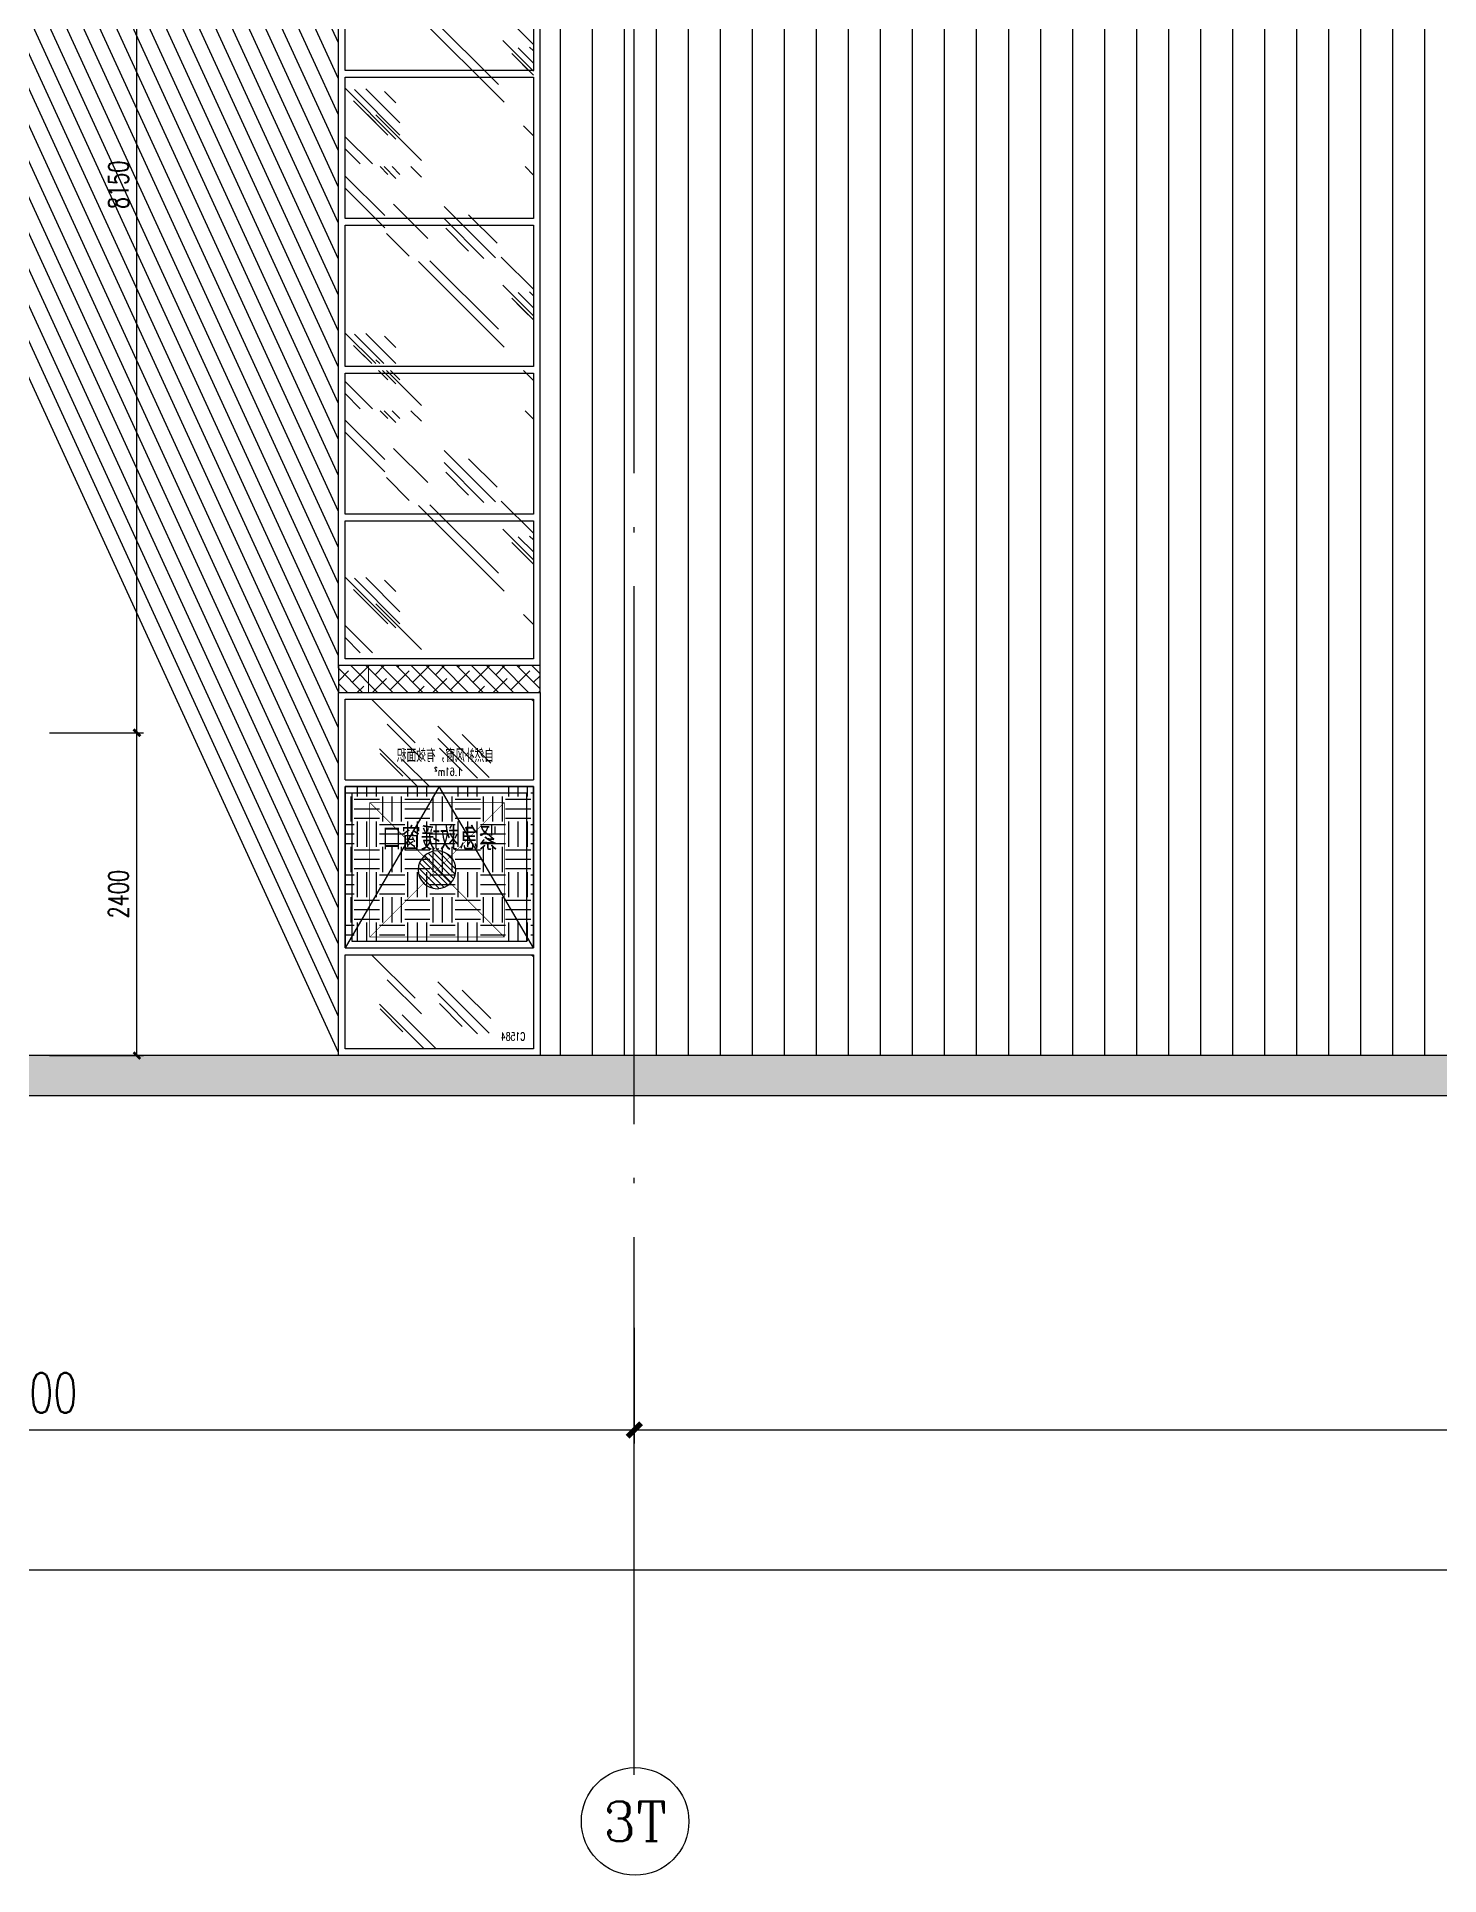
# Model space of a CAD drawing. Extents: x -4210259 to 293730, y -7499 to 868879.
# Drawn here: x 132076 to 142505, y 511142 to 524813 of the extents above; entities that cross this region are included whole.
import ezdxf
from ezdxf.enums import TextEntityAlignment as Align

# ---------------------------------------------------------------- set-up
doc = ezdxf.new("R2010")
doc.units = 0
doc.header["$LTSCALE"] = 1000
doc.header["$MEASUREMENT"] = 0
for name, pattern in [('__DASH', [0.35, 0.25, -0.1]), ('DASH', [0.35, 0.25, -0.1]), ('DOTE', [2.4200000000000004, 2, -0.2, 0.02, -0.2])]:
    doc.linetypes.add(name, pattern=pattern)
doc.layers.get('Defpoints').update_dxf_attribs({"color": 210})
for name, color, linetype in [('A-AXIS-D', 1, 'Continuous'), ('A-AXIS-DOTE', 14, 'DOTE'), ('A-AXIS-DP', 126, 'Continuous'), ('A-HATCH-2', 251, 'Continuous'), ('A-LIN-V', 9, 'Continuous'), ('A-WINDOW', 140, 'Continuous'), ('A-彩色打印层', 22, 'Continuous'), ('A-门窗表显示尺寸', 160, 'Continuous'), ('AS-WALL', 40, 'Continuous'), ('AXIS', 3, 'Continuous'), ('PUB_DIM', 3, 'Continuous'), ('PUB_TEXT', 7, 'Continuous'), ('SPACE', 7, 'Continuous'), ('SPACE_HATCH', 8, 'Continuous')]:
    doc.layers.add(name, color=color, linetype=linetype)
doc.layers.add('A-WALL-HATCH', color=8, linetype='Continuous', lineweight=13)
doc.styles.add('_TCH_AXIS', font='COMPLEX', dxfattribs={"bigfont": 'GBCBIG'})
doc.styles.add('_TCH_DIM_T3', font='SIMPLEX', dxfattribs={"width": 0.7058823529411765, "bigfont": 'GBCBIG'})
doc.styles.add('_TCH_SPACE', font='SIMPLEX', dxfattribs={"height": 5, "bigfont": 'GBCBIG'})
doc.styles.add('A-DIM_T3', font='SIMPLEX', dxfattribs={"width": 0.7058823529411765, "bigfont": 'GBCBIG'})
doc.styles.add('A-STANDARD', font='SIMPLEX', dxfattribs={"bigfont": 'GBCBIG'})
doc.styles.add('STYLE1', font='')
doc.styles.get('STYLE1').set_extended_font_data('SimSun')
doc.dimstyles.new('_TCH_ARCH&&100', dxfattribs={"dimtxt": 297.5, "dimasz": 100, "dimexe": 100, "dimexo": 100, "dimgap": 126.25, "dimtad": 1, "dimdec": 0, "dimzin": 0, "dimdsep": 46, "dimtxsty": '_TCH_DIM_T3', "dimblk": 'ARCHTICK', "dimcen": 0.09, "dimclrt": 7, "dimazin": 2, "dimtfac": 1, "dimtdec": 0, "dimtix": 1, "dimtmove": 2, "dimatfit": 3, "dimfxl": 0, "dimtolj": 1, "dimtzin": 0, "dimarcsym": 0})
doc.dimstyles.new('_TCH_ARCH&&20', dxfattribs={"dimtxt": 59.5, "dimasz": 20, "dimexe": 20, "dimexo": 20, "dimgap": 25.25, "dimtad": 1, "dimdec": 0, "dimzin": 0, "dimdsep": 46, "dimtxsty": '_TCH_DIM_T3', "dimblk": 'ARCHTICK', "dimcen": 0.09, "dimclrt": 7, "dimazin": 2, "dimtfac": 1, "dimtdec": 0, "dimtix": 1, "dimtmove": 2, "dimatfit": 3, "dimfxl": 0, "dimtolj": 1, "dimtzin": 0, "dimarcsym": 0})
doc.dimstyles.new('_TCH_ARCH&&50', dxfattribs={"dimtxt": 148.75, "dimasz": 50, "dimexe": 50, "dimexo": 50, "dimgap": 63.12500000000001, "dimtad": 1, "dimdec": 0, "dimzin": 0, "dimdsep": 46, "dimtxsty": '_TCH_DIM_T3', "dimblk": 'ARCHTICK', "dimcen": 0.09, "dimclrt": 7, "dimazin": 2, "dimtfac": 1, "dimtdec": 0, "dimtix": 1, "dimtmove": 2, "dimatfit": 3, "dimfxl": 0, "dimtolj": 1, "dimtzin": 0, "dimarcsym": 0})
doc.dimstyles.new('A-DIM&&20', dxfattribs={"dimtxt": 59.5, "dimasz": 20, "dimexe": 20, "dimexo": 20, "dimgap": 25.25, "dimtad": 1, "dimdec": 0, "dimzin": 0, "dimdsep": 46, "dimtxsty": 'A-DIM_T3', "dimblk": 'ARCHTICK', "dimcen": 0.09, "dimclrt": 7, "dimazin": 2, "dimtfac": 1, "dimtdec": 0, "dimtix": 1, "dimtmove": 2, "dimatfit": 3, "dimfxl": 0, "dimtolj": 1, "dimtzin": 0, "dimarcsym": 0})

# ---------------------------------------------------------------- blocks, each defined once
blk = doc.blocks.new('_ArchTick')
at = {"color": 0, "linetype": 'ByBlock', "const_width": 0.4}
blk.add_lwpolyline([(-0.5, -0.5), (0.5, 0.5)], dxfattribs=at)
blk = doc.blocks.new('*D1228')
at = {"layer": 'A-门窗表显示尺寸', "color": 0, "lineweight": -2}
for p, q in [((-1802664.319735164, 520137.4520265377), (-1802494.319735164, 520137.4520265377)), ((-1802514.319735164, 519937.4520265377), (-1802514.319735164, 520137.4520265377)), ((-1802664.319735164, 519937.4520265377), (-1802494.319735164, 519937.4520265377))]:
    blk.add_line(p, q, dxfattribs=at)
at = {"layer": 'Defpoints', "color": 0}
for p in [(-1802684.319735164, 520137.4520265377), (-1802514.319735164, 520137.4520265377), (-1802684.319735164, 519937.4520265377)]:
    blk.add_point(p, dxfattribs=at)
at = {"layer": 'A-门窗表显示尺寸', "color": 0, "lineweight": -2, "xscale": 20, "yscale": 20, "zscale": 20}
for p, rotation in [((-1802514.319735164, 520137.4520265377), 90), ((-1802514.319735164, 519937.4520265377), 270)]:
    blk.add_blockref('_ArchTick', p, dxfattribs=dict(at, rotation=rotation))
at = {"layer": 'A-门窗表显示尺寸', "color": 7, "insert": (-1802569.319735163, 520037.4520265381), "char_height": 59.5, "attachment_point": 5, "rotation": 90, "style": '_TCH_DIM_T3'}
blk.add_mtext('\\A1;200', dxfattribs=at)
blk = doc.blocks.new('*D1229')
at = {"layer": 'A-门窗表显示尺寸', "color": 0, "lineweight": -2}
for p, q in [((-1802664.319735164, 521237.4520265376), (-1802494.319735164, 521237.4520265376)), ((-1802514.319735164, 520137.4520265377), (-1802514.319735164, 521237.4520265376)), ((-1802664.319735164, 520137.4520265377), (-1802494.319735164, 520137.4520265377))]:
    blk.add_line(p, q, dxfattribs=at)
at = {"layer": 'Defpoints', "color": 0}
for p in [(-1802684.319735164, 521237.4520265376), (-1802514.319735164, 521237.4520265376), (-1802684.319735164, 520137.4520265377)]:
    blk.add_point(p, dxfattribs=at)
at = {"layer": 'A-门窗表显示尺寸', "color": 0, "lineweight": -2, "xscale": 20, "yscale": 20, "zscale": 20}
for p, rotation in [((-1802514.319735164, 521237.4520265376), 90), ((-1802514.319735164, 520137.4520265377), 270)]:
    blk.add_blockref('_ArchTick', p, dxfattribs=dict(at, rotation=rotation))
at = {"layer": 'A-门窗表显示尺寸', "color": 7, "insert": (-1802569.319735163, 520687.4520265381), "char_height": 59.5, "attachment_point": 5, "rotation": 90, "style": '_TCH_DIM_T3'}
blk.add_mtext('\\A1;1100', dxfattribs=at)
blk = doc.blocks.new('*D1230')
at = {"layer": 'A-门窗表显示尺寸', "color": 0, "lineweight": -2}
for p, q in [((-1802664.319735164, 522337.4520265376), (-1802494.319735164, 522337.4520265376)), ((-1802514.319735164, 521237.4520265376), (-1802514.319735164, 522337.4520265376)), ((-1802664.319735164, 521237.4520265376), (-1802494.319735164, 521237.4520265376))]:
    blk.add_line(p, q, dxfattribs=at)
at = {"layer": 'Defpoints', "color": 0}
for p in [(-1802684.319735164, 522337.4520265376), (-1802514.319735164, 522337.4520265376), (-1802684.319735164, 521237.4520265376)]:
    blk.add_point(p, dxfattribs=at)
at = {"layer": 'A-门窗表显示尺寸', "color": 0, "lineweight": -2, "xscale": 20, "yscale": 20, "zscale": 20}
for p, rotation in [((-1802514.319735164, 522337.4520265376), 90), ((-1802514.319735164, 521237.4520265376), 270)]:
    blk.add_blockref('_ArchTick', p, dxfattribs=dict(at, rotation=rotation))
at = {"layer": 'A-门窗表显示尺寸', "color": 7, "insert": (-1802569.319735163, 521787.452026538), "char_height": 59.5, "attachment_point": 5, "rotation": 90, "style": '_TCH_DIM_T3'}
blk.add_mtext('\\A1;1100', dxfattribs=at)
blk = doc.blocks.new('*D1231')
at = {"layer": 'A-门窗表显示尺寸', "color": 0, "lineweight": -2}
for p, q in [((-1802664.319735164, 523437.4520265376), (-1802494.319735164, 523437.4520265376)), ((-1802514.319735164, 522337.4520265376), (-1802514.319735164, 523437.4520265376)), ((-1802664.319735164, 522337.4520265376), (-1802494.319735164, 522337.4520265376))]:
    blk.add_line(p, q, dxfattribs=at)
at = {"layer": 'Defpoints', "color": 0}
for p in [(-1802684.319735164, 523437.4520265376), (-1802514.319735164, 523437.4520265376), (-1802684.319735164, 522337.4520265376)]:
    blk.add_point(p, dxfattribs=at)
at = {"layer": 'A-门窗表显示尺寸', "color": 0, "lineweight": -2, "xscale": 20, "yscale": 20, "zscale": 20}
for p, rotation in [((-1802514.319735164, 523437.4520265376), 90), ((-1802514.319735164, 522337.4520265376), 270)]:
    blk.add_blockref('_ArchTick', p, dxfattribs=dict(at, rotation=rotation))
at = {"layer": 'A-门窗表显示尺寸', "color": 7, "insert": (-1802569.319735163, 522887.452026538), "char_height": 59.5, "attachment_point": 5, "rotation": 90, "style": '_TCH_DIM_T3'}
blk.add_mtext('\\A1;1100', dxfattribs=at)
blk = doc.blocks.new('*D1232')
at = {"layer": 'A-门窗表显示尺寸', "color": 0, "lineweight": -2}
for p, q in [((-1802664.319735164, 524537.4520265376), (-1802494.319735164, 524537.4520265376)), ((-1802514.319735164, 523437.4520265376), (-1802514.319735164, 524537.4520265376)), ((-1802664.319735164, 523437.4520265376), (-1802494.319735164, 523437.4520265376))]:
    blk.add_line(p, q, dxfattribs=at)
at = {"layer": 'Defpoints', "color": 0}
for p in [(-1802684.319735164, 524537.4520265376), (-1802514.319735164, 524537.4520265376), (-1802684.319735164, 523437.4520265376)]:
    blk.add_point(p, dxfattribs=at)
at = {"layer": 'A-门窗表显示尺寸', "color": 0, "lineweight": -2, "xscale": 20, "yscale": 20, "zscale": 20}
for p, rotation in [((-1802514.319735164, 524537.4520265376), 90), ((-1802514.319735164, 523437.4520265376), 270)]:
    blk.add_blockref('_ArchTick', p, dxfattribs=dict(at, rotation=rotation))
at = {"layer": 'A-门窗表显示尺寸', "color": 7, "insert": (-1802569.319735163, 523987.452026538), "char_height": 59.5, "attachment_point": 5, "rotation": 90, "style": '_TCH_DIM_T3'}
blk.add_mtext('\\A1;1100', dxfattribs=at)
blk = doc.blocks.new('*D1233')
at = {"layer": 'A-门窗表显示尺寸', "color": 0, "lineweight": -2}
for p, q in [((-1802664.319735164, 525637.4520265376), (-1802494.319735164, 525637.4520265376)), ((-1802514.319735164, 524537.4520265376), (-1802514.319735164, 525637.4520265376)), ((-1802664.319735164, 524537.4520265376), (-1802494.319735164, 524537.4520265376))]:
    blk.add_line(p, q, dxfattribs=at)
at = {"layer": 'Defpoints', "color": 0}
for p in [(-1802684.319735164, 525637.4520265376), (-1802514.319735164, 525637.4520265376), (-1802684.319735164, 524537.4520265376)]:
    blk.add_point(p, dxfattribs=at)
at = {"layer": 'A-门窗表显示尺寸', "color": 0, "lineweight": -2, "xscale": 20, "yscale": 20, "zscale": 20}
for p, rotation in [((-1802514.319735164, 525637.4520265376), 90), ((-1802514.319735164, 524537.4520265376), 270)]:
    blk.add_blockref('_ArchTick', p, dxfattribs=dict(at, rotation=rotation))
at = {"layer": 'A-门窗表显示尺寸', "color": 7, "insert": (-1802569.319735163, 525087.452026538), "char_height": 59.5, "attachment_point": 5, "rotation": 90, "style": '_TCH_DIM_T3'}
blk.add_mtext('\\A1;1100', dxfattribs=at)
blk = doc.blocks.new('*D1234')
at = {"layer": 'A-门窗表显示尺寸', "color": 0, "lineweight": -2}
for p, q in [((-1802644.319735164, 525637.4520265376), (-1802300.000000076, 525637.4520265376)), ((-1802320.000000076, 517237.4520265394), (-1802320.000000076, 525637.4520265376)), ((-1802644.319735164, 517237.4520265394), (-1802300.000000076, 517237.4520265394))]:
    blk.add_line(p, q, dxfattribs=at)
at = {"layer": 'Defpoints', "color": 0}
for p in [(-1802664.319735164, 525637.4520265376), (-1802320.000000076, 525637.4520265376), (-1802664.319735164, 517237.4520265394)]:
    blk.add_point(p, dxfattribs=at)
at = {"layer": 'A-门窗表显示尺寸', "color": 0, "lineweight": -2, "xscale": 20, "yscale": 20, "zscale": 20}
for p, rotation in [((-1802320.000000076, 525637.4520265376), 90), ((-1802320.000000076, 517237.4520265394), 270)]:
    blk.add_blockref('_ArchTick', p, dxfattribs=dict(at, rotation=rotation))
at = {"layer": 'A-门窗表显示尺寸', "color": 7, "insert": (-1802375.000000076, 521437.4520265389), "char_height": 59.5, "attachment_point": 5, "rotation": 90, "style": '_TCH_DIM_T3'}
blk.add_mtext('\\A1;8400', dxfattribs=at)
blk = doc.blocks.new('*D1235')
at = {"layer": 'A-门窗表显示尺寸', "color": 0, "lineweight": -2}
for p, q in [((-1803590.399681424, 525102.5479734626), (-1803590.399681424, 525272.0383787705)), ((-1802090.399681419, 525102.5479734626), (-1802090.399681419, 525272.0383787705)), ((-1803590.399681424, 525252.0383787705), (-1802090.399681419, 525252.0383787705))]:
    blk.add_line(p, q, dxfattribs=at)
at = {"layer": 'Defpoints', "color": 0}
for p in [(-1802090.399681419, 525252.0383787705), (-1803590.399681424, 525082.5479734626), (-1802090.399681419, 525082.5479734626)]:
    blk.add_point(p, dxfattribs=at)
at = {"layer": 'A-门窗表显示尺寸', "color": 0, "lineweight": -2, "xscale": 20, "yscale": 20, "zscale": 20, "rotation": 180}
blk.add_blockref('_ArchTick', (-1803590.399681424, 525252.0383787705), dxfattribs=at)
at = {"layer": 'A-门窗表显示尺寸', "color": 0, "lineweight": -2, "xscale": 20, "yscale": 20, "zscale": 20}
blk.add_blockref('_ArchTick', (-1802090.399681419, 525252.0383787705), dxfattribs=at)
at = {"layer": 'A-门窗表显示尺寸', "color": 7, "insert": (-1802840.399681421, 525307.0383787705), "char_height": 59.5, "attachment_point": 5, "style": 'A-DIM_T3'}
blk.add_mtext('\\A1;1500', dxfattribs=at)
blk = doc.blocks.new('*D1451')
at = {"layer": 'Defpoints', "color": 0}
for p in [(-1653990, 542178.2995793271), (-1652990, 542178.2995793271), (-1652990, 542105)]:
    blk.add_point(p, dxfattribs=at)
at = {"layer": 'PUB_DIM', "color": 0, "lineweight": -2}
for p, q in [((-1653990, 542158.2995793271), (-1653990, 542085)), ((-1653990, 542105), (-1652990, 542105)), ((-1652990, 542158.2995793271), (-1652990, 542085))]:
    blk.add_line(p, q, dxfattribs=at)
at = {"layer": 'PUB_DIM', "color": 0, "lineweight": -2, "xscale": 20, "yscale": 20, "zscale": 20, "rotation": 180}
blk.add_blockref('_ArchTick', (-1653990, 542105), dxfattribs=at)
at = {"layer": 'PUB_DIM', "color": 0, "lineweight": -2, "xscale": 20, "yscale": 20, "zscale": 20}
blk.add_blockref('_ArchTick', (-1652990, 542105), dxfattribs=at)
at = {"layer": 'PUB_DIM', "color": 7, "insert": (-1653490, 542160), "char_height": 59.5, "attachment_point": 5, "style": '_TCH_DIM_T3'}
blk.add_mtext('\\A1;1000', dxfattribs=at)
blk = doc.blocks.new('*D1452')
at = {"layer": 'Defpoints', "color": 0}
for p in [(-1653888.7840406, 542199.6257803998), (-1653837.373280651, 542199.6257803998), (-1653888.7840406, 541199.6257804)]:
    blk.add_point(p, dxfattribs=at)
at = {"layer": 'PUB_DIM', "color": 0, "lineweight": -2}
for p, q in [((-1653868.7840406, 542199.6257803998), (-1653817.373280651, 542199.6257803998)), ((-1653837.373280651, 541199.6257804), (-1653837.373280651, 542199.6257803998)), ((-1653868.7840406, 541199.6257804), (-1653817.373280651, 541199.6257804))]:
    blk.add_line(p, q, dxfattribs=at)
at = {"layer": 'PUB_DIM', "color": 0, "lineweight": -2, "xscale": 20, "yscale": 20, "zscale": 20}
for p, rotation in [((-1653837.373280651, 542199.6257803998), 90), ((-1653837.373280651, 541199.6257804), 270)]:
    blk.add_blockref('_ArchTick', p, dxfattribs=dict(at, rotation=rotation))
at = {"layer": 'PUB_DIM', "color": 7, "insert": (-1653892.37328065, 541699.6257804002), "char_height": 59.5, "attachment_point": 5, "rotation": 90, "style": '_TCH_DIM_T3'}
blk.add_mtext('\\A1;1000', dxfattribs=at)
blk = doc.blocks.new('*D1310')
at = {"layer": 'A-门窗表显示尺寸', "color": 0, "lineweight": -2}
for p, q in [((-1821550.399671284, 519937.4520265376), (-1821394.319734998, 519937.4520265376)), ((-1821414.319734998, 519237.4520265125), (-1821414.319734998, 519937.4520265376)), ((-1821550.399671284, 519237.4520265125), (-1821394.319734998, 519237.4520265125))]:
    blk.add_line(p, q, dxfattribs=at)
at = {"layer": 'Defpoints', "color": 0}
for p in [(-1821570.399671284, 519937.4520265376), (-1821414.319734998, 519937.4520265376), (-1821570.399671284, 519237.4520265125)]:
    blk.add_point(p, dxfattribs=at)
at = {"layer": 'A-门窗表显示尺寸', "color": 0, "lineweight": -2, "xscale": 20, "yscale": 20, "zscale": 20}
for p, rotation in [((-1821414.319734998, 519937.4520265376), 90), ((-1821414.319734998, 519237.4520265125), 270)]:
    blk.add_blockref('_ArchTick', p, dxfattribs=dict(at, rotation=rotation))
at = {"layer": 'A-门窗表显示尺寸', "color": 7, "insert": (-1821469.319734997, 519587.4520265255), "char_height": 59.5, "attachment_point": 5, "rotation": 90, "style": 'A-DIM_T3'}
blk.add_mtext('\\A1;700', dxfattribs=at)
blk = doc.blocks.new('*D1311')
at = {"layer": 'A-门窗表显示尺寸', "color": 0, "lineweight": -2}
for p, q in [((-1821550.399671284, 519237.4520265125), (-1821394.319734998, 519237.4520265125)), ((-1821414.319734998, 518037.4520265125), (-1821414.319734998, 519237.4520265125)), ((-1821550.399671284, 518037.4520265125), (-1821394.319734998, 518037.4520265125))]:
    blk.add_line(p, q, dxfattribs=at)
at = {"layer": 'Defpoints', "color": 0}
for p in [(-1821570.399671284, 519237.4520265125), (-1821414.319734998, 519237.4520265125), (-1821570.399671284, 518037.4520265125)]:
    blk.add_point(p, dxfattribs=at)
at = {"layer": 'A-门窗表显示尺寸', "color": 0, "lineweight": -2, "xscale": 20, "yscale": 20, "zscale": 20}
for p, rotation in [((-1821414.319734998, 519237.4520265125), 90), ((-1821414.319734998, 518037.4520265125), 270)]:
    blk.add_blockref('_ArchTick', p, dxfattribs=dict(at, rotation=rotation))
at = {"layer": 'A-门窗表显示尺寸', "color": 7, "insert": (-1821469.319734997, 518637.4520265129), "char_height": 59.5, "attachment_point": 5, "rotation": 90, "style": 'A-DIM_T3'}
blk.add_mtext('\\A1;1200', dxfattribs=at)
blk = doc.blocks.new('*D1312')
at = {"layer": 'A-门窗表显示尺寸', "color": 0, "lineweight": -2}
for p, q in [((-1821550.399671284, 518037.4520265125), (-1821394.319734998, 518037.4520265125)), ((-1821414.319734998, 517237.4520265394), (-1821414.319734998, 518037.4520265125)), ((-1821550.399671284, 517237.4520265394), (-1821394.319734998, 517237.4520265394))]:
    blk.add_line(p, q, dxfattribs=at)
at = {"layer": 'Defpoints', "color": 0}
for p in [(-1821570.399671284, 518037.4520265125), (-1821414.319734998, 518037.4520265125), (-1821570.399671284, 517237.4520265394)]:
    blk.add_point(p, dxfattribs=at)
at = {"layer": 'A-门窗表显示尺寸', "color": 0, "lineweight": -2, "xscale": 20, "yscale": 20, "zscale": 20}
for p, rotation in [((-1821414.319734998, 518037.4520265125), 90), ((-1821414.319734998, 517237.4520265394), 270)]:
    blk.add_blockref('_ArchTick', p, dxfattribs=dict(at, rotation=rotation))
at = {"layer": 'A-门窗表显示尺寸', "color": 7, "insert": (-1821469.319734997, 517637.4520265263), "char_height": 59.5, "attachment_point": 5, "rotation": 90, "style": 'A-DIM_T3'}
blk.add_mtext('\\A1;800', dxfattribs=at)
blk = doc.blocks.new('*D1313')
at = {"layer": 'A-门窗表显示尺寸', "color": 0, "lineweight": -2}
for p, q in [((-1822490.399681424, 519747.4520265373), (-1822490.399681424, 519577.9616212295)), ((-1820990.399681253, 519747.4520265373), (-1820990.399681253, 519577.9616212295)), ((-1822490.399681424, 519597.9616212295), (-1820990.399681253, 519597.9616212295))]:
    blk.add_line(p, q, dxfattribs=at)
at = {"layer": 'Defpoints', "color": 0}
for p in [(-1822490.399681424, 519767.4520265373), (-1820990.399681253, 519767.4520265373), (-1820990.399681253, 519597.9616212295)]:
    blk.add_point(p, dxfattribs=at)
at = {"layer": 'A-门窗表显示尺寸', "color": 0, "lineweight": -2, "xscale": 20, "yscale": 20, "zscale": 20, "rotation": 180}
blk.add_blockref('_ArchTick', (-1822490.399681424, 519597.9616212295), dxfattribs=at)
at = {"layer": 'A-门窗表显示尺寸', "color": 0, "lineweight": -2, "xscale": 20, "yscale": 20, "zscale": 20}
blk.add_blockref('_ArchTick', (-1820990.399681253, 519597.9616212295), dxfattribs=at)
at = {"layer": 'A-门窗表显示尺寸', "color": 7, "insert": (-1821740.399681339, 519652.9616212295), "char_height": 59.5, "attachment_point": 5, "style": 'A-DIM_T3'}
blk.add_mtext('\\A1;1500', dxfattribs=at)
blk = doc.blocks.new('*D140')
at = {"layer": 'A-AXIS-DP', "color": 0, "lineweight": -2}
for p, q in [((132169.9999999813, 519637.4520265484), (132870.6676166865, 519637.4520265484)), ((132820.6676166865, 517237.4520265484), (132820.6676166865, 519637.4520265484)), ((132169.9999999813, 517237.4520265484), (132870.6676166865, 517237.4520265484))]:
    blk.add_line(p, q, dxfattribs=at)
at = {"layer": 'Defpoints', "color": 0}
for p in [(132119.9999999813, 519637.4520265484), (132820.6676166865, 519637.4520265484), (132119.9999999813, 517237.4520265484)]:
    blk.add_point(p, dxfattribs=at)
at = {"layer": 'A-AXIS-DP', "color": 0, "lineweight": -2, "xscale": 50, "yscale": 50, "zscale": 50}
for p, rotation in [((132820.6676166865, 519637.4520265484), 90), ((132820.6676166865, 517237.4520265484), 270)]:
    blk.add_blockref('_ArchTick', p, dxfattribs=dict(at, rotation=rotation))
at = {"layer": 'A-AXIS-DP', "color": 7, "insert": (132683.1676166866, 518437.4520265482), "char_height": 148.75, "attachment_point": 5, "rotation": 90, "style": '_TCH_DIM_T3'}
blk.add_mtext('\\A1;2400', dxfattribs=at)
blk = doc.blocks.new('*D141')
at = {"layer": 'A-AXIS-DP', "color": 0, "lineweight": -2}
for p, q in [((132169.9999999813, 527787.452026557), (132870.6676166865, 527787.452026557)), ((132820.6676166865, 519637.4520265484), (132820.6676166865, 527787.452026557)), ((132169.9999999813, 519637.4520265484), (132870.6676166865, 519637.4520265484))]:
    blk.add_line(p, q, dxfattribs=at)
at = {"layer": 'Defpoints', "color": 0}
for p in [(132119.9999999813, 527787.452026557), (132820.6676166865, 527787.452026557), (132119.9999999813, 519637.4520265484)]:
    blk.add_point(p, dxfattribs=at)
at = {"layer": 'A-AXIS-DP', "color": 0, "lineweight": -2, "xscale": 50, "yscale": 50, "zscale": 50}
for p, rotation in [((132820.6676166865, 527787.452026557), 90), ((132820.6676166865, 519637.4520265484), 270)]:
    blk.add_blockref('_ArchTick', p, dxfattribs=dict(at, rotation=rotation))
at = {"layer": 'A-AXIS-DP', "color": 7, "insert": (132683.1676166866, 523712.4520265525), "char_height": 148.75, "attachment_point": 5, "rotation": 90, "style": '_TCH_DIM_T3'}
blk.add_mtext('\\A1;8150', dxfattribs=at)
blk = doc.blocks.new('*D725')
at = {"layer": 'A-AXIS-D', "color": 0, "lineweight": -2}
for p, q in [((-17280.66761670116, 515211.3858529096), (-17280.66761670116, 513313.3764944364)), ((168419.3323860153, 515211.3858529096), (168419.3323860153, 513313.3764944364)), ((-17280.66761670116, 513413.3764944364), (168419.3323860153, 513413.3764944364))]:
    blk.add_line(p, q, dxfattribs=at)
at = {"layer": 'Defpoints', "color": 0}
for p in [(-17280.66761670116, 515311.3858529096), (168419.3323860153, 515311.3858529096), (168419.3323860153, 513413.3764944364)]:
    blk.add_point(p, dxfattribs=at)
at = {"layer": 'A-AXIS-D', "color": 0, "lineweight": -2, "xscale": 100, "yscale": 100, "zscale": 100, "rotation": 180}
blk.add_blockref('_ArchTick', (-17280.66761670116, 513413.3764944364), dxfattribs=at)
at = {"layer": 'A-AXIS-D', "color": 0, "lineweight": -2, "xscale": 100, "yscale": 100, "zscale": 100}
blk.add_blockref('_ArchTick', (168419.3323860153, 513413.3764944364), dxfattribs=at)
at = {"layer": 'A-AXIS-D', "color": 7, "insert": (75569.33238465709, 513688.3764944364), "char_height": 297.5, "attachment_point": 5, "style": '_TCH_DIM_T3'}
blk.add_mtext('\\A1;185700', dxfattribs=at)
blk = doc.blocks.new('*D729')
at = {"layer": 'A-AXIS-D', "color": 0, "lineweight": -2}
for p, q in [((136519.3323832985, 515211.3858529096), (136519.3323832985, 514353.3764944364)), ((149519.3323832985, 515211.3858529096), (149519.3323832985, 514353.3764944364)), ((136519.3323832985, 514453.3764944364), (149519.3323832985, 514453.3764944364))]:
    blk.add_line(p, q, dxfattribs=at)
at = {"layer": 'Defpoints', "color": 0}
for p in [(136519.3323832985, 515311.3858529096), (149519.3323832985, 515311.3858529096), (149519.3323832985, 514453.3764944364)]:
    blk.add_point(p, dxfattribs=at)
at = {"layer": 'A-AXIS-D', "color": 0, "lineweight": -2, "xscale": 100, "yscale": 100, "zscale": 100, "rotation": 180}
blk.add_blockref('_ArchTick', (136519.3323832985, 514453.3764944364), dxfattribs=at)
at = {"layer": 'A-AXIS-D', "color": 0, "lineweight": -2, "xscale": 100, "yscale": 100, "zscale": 100}
blk.add_blockref('_ArchTick', (149519.3323832985, 514453.3764944364), dxfattribs=at)
at = {"layer": 'A-AXIS-D', "color": 7, "insert": (143019.3323832985, 514728.3764944364), "char_height": 297.5, "attachment_point": 5, "style": '_TCH_DIM_T3'}
blk.add_mtext('\\A1;13000', dxfattribs=at)
blk = doc.blocks.new('*D730')
at = {"layer": 'A-AXIS-D', "color": 0, "lineweight": -2}
for p, q in [((127519.3323832989, 515211.3858529096), (127519.3323832989, 514353.3764944364)), ((136519.3323832985, 515211.3858529096), (136519.3323832985, 514353.3764944364)), ((127519.3323832989, 514453.3764944364), (136519.3323832985, 514453.3764944364))]:
    blk.add_line(p, q, dxfattribs=at)
at = {"layer": 'Defpoints', "color": 0}
for p in [(127519.3323832989, 515311.3858529096), (136519.3323832985, 515311.3858529096), (136519.3323832985, 514453.3764944364)]:
    blk.add_point(p, dxfattribs=at)
at = {"layer": 'A-AXIS-D', "color": 0, "lineweight": -2, "xscale": 100, "yscale": 100, "zscale": 100, "rotation": 180}
blk.add_blockref('_ArchTick', (127519.3323832989, 514453.3764944364), dxfattribs=at)
at = {"layer": 'A-AXIS-D', "color": 0, "lineweight": -2, "xscale": 100, "yscale": 100, "zscale": 100}
blk.add_blockref('_ArchTick', (136519.3323832985, 514453.3764944364), dxfattribs=at)
at = {"layer": 'A-AXIS-D', "color": 7, "insert": (132019.3323832987, 514728.3764944364), "char_height": 297.5, "attachment_point": 5, "style": '_TCH_DIM_T3'}
blk.add_mtext('\\A1;9000', dxfattribs=at)
blk = doc.blocks.new('C1454')
at = {"layer": 'A-HATCH-2'}
h = blk.add_hatch(dxfattribs=at)
h.set_pattern_fill('ANSI38', color=256, scale=50)
h.set_pattern_definition([(45, (0, 0), (-56.12660075668221, 56.12660075668221), []), (135, (0, 0), (-168.3798022700466, 56.12660075668222), [198.4375, -119.0625])])
h.paths.add_polyline_path([(-1803590.3996815, 520137.4520265375), (-1802090.399681419, 520137.4520265375), (-1802090.399681419, 519937.4520265375), (-1803590.3996815, 519937.4520265375)])
at = {"layer": 'A-WALL-HATCH'}
h = blk.add_hatch(dxfattribs=at)
h.set_pattern_fill('玻璃2', color=256, scale=100)
h.set_pattern_definition([(45, (2950370.000000008, 40.00000002526212), (0, 1527.350647362943), [600, -360, 600, -360, 240, -523.28157]), (45, (2950340.000000008, 70.00000002526212), (0, 1527.350647362943), [480, -600, 360, -360, 420, -463.28157]), (45, (2950340.000000008, 160.0000000252621), (0, 1527.350647362943), [360, -720, 240, -360, 540, -463.28157]), (45, (2950430.000000008, 70.00000002526212), (0, 1527.350647362943), [360, -720, 300, -1303.2815]), (45, (2950520.000000008, 160.0000000252621), (0, 1527.350647362943), [180, -900, 120, -1483.2815]), (45, (2950370.000000008, 310.0000000252621), (0, 1527.350647362943), [120, -900, 120, -480, 300, -763.28157]), (45, (2950910.000000008, 220.0000000252621), (0, 1527.350647362943), [600, -900, 720, -475.28157]), (45, (2950910.000000008, 130.0000000252621), (0, 1527.350647362943), [840, -600, 900, -355.28157]), (45, (2951060.000000008, 250.0000000252621), (0, -1697.056274847714), [600, -840, 480, -763.28157]), (45, (2950970.000000008, 430.0000000252621), (0, 1527.350647362943), [300, -1200, 360, -823.28157]), (45, (2951150.000000008, 340.0000000252621), (0, 1527.350647362943), [240, -1200, 240, -1003.2815])])
h.paths.add_polyline_path([(-1803540.399681425, 523867.4520265374), (-1802140.399681419, 523867.4520265374), (-1802140.399681419, 525567.4520265374), (-1803540.399681425, 525567.4520265374)])
h = blk.add_hatch(dxfattribs=at)
h.set_pattern_fill('玻璃2', color=256, scale=100)
h.set_pattern_definition([(45, (2950370.000000008, -1779.999999974738), (0, 1527.350647362943), [600, -360, 600, -360, 240, -523.28157]), (45, (2950340.000000008, -1749.999999974738), (0, 1527.350647362943), [480, -600, 360, -360, 420, -463.28157]), (45, (2950340.000000008, -1659.999999974738), (0, 1527.350647362943), [360, -720, 240, -360, 540, -463.28157]), (45, (2950430.000000008, -1749.999999974738), (0, 1527.350647362943), [360, -720, 300, -1303.2815]), (45, (2950520.000000008, -1659.999999974738), (0, 1527.350647362943), [180, -900, 120, -1483.2815]), (45, (2950370.000000008, -1509.999999974738), (0, 1527.350647362943), [120, -900, 120, -480, 300, -763.28157]), (45, (2950910.000000008, -1599.999999974738), (0, 1527.350647362943), [600, -900, 720, -475.28157]), (45, (2950910.000000008, -1689.999999974738), (0, 1527.350647362943), [840, -600, 900, -355.28157]), (45, (2951060.000000008, -1569.999999974738), (0, -1697.056274847714), [600, -840, 480, -763.28157]), (45, (2950970.000000008, -1389.999999974738), (0, 1527.350647362943), [300, -1200, 360, -823.28157]), (45, (2951150.000000008, -1479.999999974738), (0, 1527.350647362943), [240, -1200, 240, -1003.2815])])
h.paths.add_polyline_path([(-1802140.399681419, 522332.4520265374), (-1803540.399681425, 522332.4520265374), (-1803540.399681425, 522047.4520265374), (-1802140.399681419, 522047.4520265374)])
h.paths.add_polyline_path([(-1803540.399681425, 522382.4520265374), (-1802140.399681419, 522382.4520265374), (-1802140.399681419, 523847.4520265374), (-1803540.399681425, 523847.4520265374)])
h = blk.add_hatch(dxfattribs=at)
h.set_pattern_fill('玻璃2', color=256, scale=100)
h.set_pattern_definition([(45, (2950370.000000008, -3594.999999974738), (0, 1527.350647362943), [600, -360, 600, -360, 240, -523.28157]), (45, (2950340.000000008, -3564.999999974738), (0, 1527.350647362943), [480, -600, 360, -360, 420, -463.28157]), (45, (2950340.000000008, -3474.999999974738), (0, 1527.350647362943), [360, -720, 240, -360, 540, -463.28157]), (45, (2950430.000000008, -3564.999999974738), (0, 1527.350647362943), [360, -720, 300, -1303.2815]), (45, (2950520.000000008, -3474.999999974738), (0, 1527.350647362943), [180, -900, 120, -1483.2815]), (45, (2950370.000000008, -3324.999999974738), (0, 1527.350647362943), [120, -900, 120, -480, 300, -763.28157]), (45, (2950910.000000008, -3414.999999974738), (0, 1527.350647362943), [600, -900, 720, -475.28157]), (45, (2950910.000000008, -3504.999999974738), (0, 1527.350647362943), [840, -600, 900, -355.28157]), (45, (2951060.000000008, -3384.999999974738), (0, -1697.056274847714), [600, -840, 480, -763.28157]), (45, (2950970.000000008, -3204.999999974738), (0, 1527.350647362943), [300, -1200, 360, -823.28157]), (45, (2951150.000000008, -3294.999999974738), (0, 1527.350647362943), [240, -1200, 240, -1003.2815])])
h.paths.add_polyline_path([(-1803540.399681425, 520232.4520265374), (-1802140.399681419, 520232.4520265374), (-1802140.399681419, 522032.4520265374), (-1803540.399681425, 522032.4520265374)])
at = {"layer": 'A-LIN-V'}
for p, q in [((-1803590.399681425, 525637.4520265374), (-1802090.399681419, 525637.4520265374)), ((-1803590.3996815, 520137.4520265375), (-1802190.399681494, 520137.4520265375))]:
    blk.add_line(p, q, dxfattribs=at)
at = {"layer": 'A-WALL-HATCH'}
blk.add_line((-1802314.319735163, 519937.4520265375), (-1802314.319735163, 520137.4520265375), dxfattribs=at)
at = {"layer": 'A-WINDOW'}
for p, q in [((-1803590.399681424, 520117.4520265375), (-1803590.399681424, 525637.4520265374)), ((-1803590.399681425, 525637.4520265374), (-1802090.399681419, 525637.4520265374)), ((-1802090.399681419, 520117.4520265375), (-1802090.399681419, 525637.4520265374)), ((-1803590.399681425, 520137.4520265375), (-1802090.399681419, 520137.4520265375))]:
    blk.add_line(p, q, dxfattribs=at)
for points in [[(-1803540.399681014, 524562.4520265374), (-1802140.399681009, 524562.4520265374), (-1802140.399681419, 525587.4520265374), (-1803540.399681425, 525587.4520265374)], [(-1803540.399681014, 523462.4520265374), (-1802140.399681009, 523462.4520265374), (-1802140.399681009, 524512.4520265374), (-1803540.399681014, 524512.4520265374)], [(-1803540.399681014, 522362.4520265374), (-1802140.399681009, 522362.4520265374), (-1802140.399681009, 523412.4520265374), (-1803540.399681014, 523412.4520265374)], [(-1803540.399681015, 522312.4520265374), (-1803540.399681015, 521262.4520265374), (-1802140.399681009, 521262.4520265374), (-1802140.399681009, 522312.4520265374)], [(-1803540.399681425, 520187.4520265374), (-1802140.399681419, 520187.4520265374), (-1802140.399681009, 521212.4520265374), (-1803540.399681015, 521212.4520265374)], [(-1803590.3996815, 520137.4520265375), (-1802090.399681419, 520137.4520265375), (-1802090.399681419, 519937.4520265375), (-1803590.3996815, 519937.4520265375)]]:
    blk.add_lwpolyline(points, close=True, dxfattribs=at)
at = {"layer": 'A-门窗表显示尺寸'}
for p1, p2, distance, dimstyle, picture, middle in [((-1802684.319735163, 524537.4520265374), (-1802684.319735163, 525637.4520265374), -169.99999999883585, '_TCH_ARCH&&20', '*D1233', (-1802569.319735163, 525087.452026538)), ((-1802664.319735163, 517237.4520265392), (-1802664.319735163, 525637.4520265374), -344.31973508698866, '_TCH_ARCH&&20', '*D1234', (-1802375.000000076, 521437.4520265389)), ((-1803590.399681424, 525082.5479734626), (-1802090.399681419, 525082.5479734626), 169.49040530784987, 'A-DIM&&20', '*D1235', (-1802840.399681421, 525307.0383787705)), ((-1802684.319735163, 523437.4520265374), (-1802684.319735163, 524537.4520265374), -169.99999999883585, '_TCH_ARCH&&20', '*D1232', (-1802569.319735163, 523987.452026538)), ((-1802684.319735163, 522337.4520265374), (-1802684.319735163, 523437.4520265374), -169.99999999883585, '_TCH_ARCH&&20', '*D1231', (-1802569.319735163, 522887.452026538)), ((-1802684.319735163, 521237.4520265374), (-1802684.319735163, 522337.4520265374), -169.99999999883585, '_TCH_ARCH&&20', '*D1230', (-1802569.319735163, 521787.452026538)), ((-1802684.319735163, 520137.4520265375), (-1802684.319735163, 521237.4520265374), -169.99999999883585, '_TCH_ARCH&&20', '*D1229', (-1802569.319735163, 520687.4520265381)), ((-1802684.319735163, 519937.4520265375), (-1802684.319735163, 520137.4520265375), -169.99999999883585, '_TCH_ARCH&&20', '*D1228', (-1802569.319735163, 520037.4520265381))]:
    dim = blk.add_aligned_dim(p1=p1, p2=p2, distance=distance, dimstyle=dimstyle, dxfattribs=at)
    dim.commit()
    dim.dimension.update_dxf_attribs({"geometry": picture, "text_midpoint": middle})
blk = doc.blocks.new('w42432')
at = {"layer": 'A-彩色打印层'}
h = blk.add_hatch(dxfattribs=at)
h.set_pattern_fill('ANSI31', color=1, scale=20)
h.set_pattern_definition([(45, (-3066307.735240138, -1060647.206974213), (-22.45064030267288, 22.45064030267288), [])])
edge = h.paths.add_edge_path()
edge.add_arc((-1653490, 541699.6257803997), 140.6529179719911, 0, 360)
at = {"layer": 'A-彩色打印层', "linetype": 'DASH', "const_width": 5, "elevation": -3.053224919695628e-09}
blk.add_lwpolyline([(-1653990, 542199.6257803995), (-1652990, 542199.6257803995), (-1652990, 541199.6257803998), (-1653990, 541199.6257803998)], close=True, dxfattribs=at)
for points in [[(-1653990, 542199.6257803995), (-1652990, 541199.6257803998)], [(-1652990, 542199.6257803995), (-1653990, 541199.6257803998)]]:
    blk.add_lwpolyline(points, dxfattribs=at)
at = {"layer": 'A-彩色打印层', "ltscale": 0.5}
blk.add_circle((-1653490, 541699.6257803997, -3.053224919695628e-09), 140.6529179719911, dxfattribs=at)
at = {"layer": 'AXIS', "linetype": 'Continuous', "style": 'STYLE1', "width": 0.7}
blk.add_text('紧急救援窗口', height=150, dxfattribs=at).set_placement((-1653941.670200904, 541862.582733533, -3.053224919695628e-09))
at = {"layer": 'PUB_DIM'}
for p1, p2, distance, picture, middle in [((-1653990, 542178.2995793271), (-1652990, 542178.2995793271), -73.29957932711113, '*D1451', (-1653490, 542160)), ((-1653888.784040599, 541199.6257803998), (-1653888.784040599, 542199.6257803995), -51.410759947961196, '*D1452', (-1653892.37328065, 541699.6257804002))]:
    dim = blk.add_aligned_dim(p1=p1, p2=p2, distance=distance, dimstyle='_TCH_ARCH&&20', dxfattribs=at)
    dim.commit()
    dim.dimension.update_dxf_attribs({"geometry": picture, "text_midpoint": middle})
blk = doc.blocks.new('er446')
at = {"layer": 'A-WALL-HATCH'}
h = blk.add_hatch(dxfattribs=at)
h.set_pattern_fill('玻璃2', color=256, scale=100, angle=180)
h.set_pattern_definition([(45, (3085130.236071297, -5340), (0, 1527.350647362943), [600, -360, 600, -360, 240, -523.28157]), (45, (3085100.236071297, -5310), (0, 1527.350647362943), [480, -600, 360, -360, 420, -463.28157]), (45, (3085100.236071297, -5220), (0, 1527.350647362943), [360, -720, 240, -360, 540, -463.28157]), (45, (3085190.236071297, -5310), (0, 1527.350647362943), [360, -720, 300, -1303.2815]), (45, (3085280.236071297, -5220), (0, 1527.350647362943), [180, -900, 120, -1483.2815]), (45, (3085130.236071297, -5070), (0, 1527.350647362943), [120, -900, 120, -480, 300, -763.28157]), (45, (3085670.236071297, -5160), (0, 1527.350647362943), [600, -900, 720, -475.28157]), (45, (3085670.236071297, -5250), (0, 1527.350647362943), [840, -600, 900, -355.28157]), (45, (3085820.236071297, -5130), (0, -1697.056274847714), [600, -840, 480, -763.28157]), (45, (3085730.236071297, -4950), (0, 1527.350647362943), [300, -1200, 360, -823.28157]), (45, (3085910.236071297, -5040), (0, 1527.350647362943), [240, -1200, 240, -1003.2815])])
h.paths.add_polyline_path([(-1822440.399681424, 519237.4520265124), (-1821040.399681253, 519237.4520265123), (-1821040.399681253, 519887.4520265123), (-1822440.399681424, 519887.4520265123)])
h = blk.add_hatch(dxfattribs=at)
h.set_pattern_fill('玻璃2', color=256, scale=100, angle=180)
h.set_pattern_definition([(45, (3085130.236071297, -7240), (0, 1527.350647362943), [600, -360, 600, -360, 240, -523.28157]), (45, (3085100.236071297, -7210), (0, 1527.350647362943), [480, -600, 360, -360, 420, -463.28157]), (45, (3085100.236071297, -7120), (0, 1527.350647362943), [360, -720, 240, -360, 540, -463.28157]), (45, (3085190.236071297, -7210), (0, 1527.350647362943), [360, -720, 300, -1303.2815]), (45, (3085280.236071297, -7120), (0, 1527.350647362943), [180, -900, 120, -1483.2815]), (45, (3085130.236071297, -6970), (0, 1527.350647362943), [120, -900, 120, -480, 300, -763.28157]), (45, (3085670.236071297, -7060), (0, 1527.350647362943), [600, -900, 720, -475.28157]), (45, (3085670.236071297, -7150), (0, 1527.350647362943), [840, -600, 900, -355.28157]), (45, (3085820.236071297, -7030), (0, -1697.056274847714), [600, -840, 480, -763.28157]), (45, (3085730.236071297, -6850), (0, 1527.350647362943), [300, -1200, 360, -823.28157]), (45, (3085910.236071297, -6940), (0, 1527.350647362943), [240, -1200, 240, -1003.2815])])
h.paths.add_polyline_path([(-1822440.399681424, 517287.4520264891), (-1821040.399681253, 517287.452026489), (-1821040.399681253, 517987.4520265123), (-1822440.399681424, 517987.4520265123)])
at = {"layer": 'SPACE_HATCH'}
h = blk.add_hatch(dxfattribs=at)
h.set_pattern_fill('土壤', color=1, scale=50, style=0)
h.set_pattern_definition([(0, (0, 0), (187.5, 187.5), [187.5, -187.5]), (0, (0, 70.3125), (187.5, 187.5), [187.5, -187.5]), (0, (0, 140.625), (187.5, 187.5), [187.5, -187.5]), (90, (23.4375, 164.0625), (-187.5, 187.5), [187.5, -187.5]), (90, (93.75, 164.0625), (-187.5, 187.5), [187.5, -187.5]), (90, (164.0625, 164.0625), (-187.5, 187.5), [187.5, -187.5])])
h.paths.add_polyline_path([(-1821040.399681303, 518087.4520265122), (-1822440.399681438, 518087.4520266195), (-1822440.399681442, 519237.4520264863), (-1821040.399681291, 519237.452026509)])
at = {"layer": 'A-WINDOW'}
for p, q in [((-1821040.399681253, 519287.4520265123), (-1822440.399681424, 519287.4520265123)), ((-1821040.399681253, 519237.4520265123), (-1822440.399681424, 519237.4520265123)), ((-1821040.399681253, 518037.4520265123), (-1822440.399681424, 518037.4520265123)), ((-1821040.399681253, 517987.4520265123), (-1822440.399681424, 517987.4520265123))]:
    blk.add_line(p, q, dxfattribs=at)
for points in [[(-1822490.399681424, 517237.4520264891), (-1820990.399681253, 517237.4520264891), (-1820990.399681253, 519937.4520265123), (-1822490.399681424, 519937.4520265123)], [(-1822440.399681424, 519237.4520265123), (-1821040.399681253, 519237.4520265123), (-1821040.399681253, 518037.4520265123), (-1822440.399681424, 518037.4520265123)], [(-1822390.399681424, 519187.4520265123), (-1821090.399681253, 519187.4520265123), (-1821090.399681253, 518087.4520265123), (-1822390.399681424, 518087.4520265123)]]:
    blk.add_lwpolyline(points, close=True, dxfattribs=at)
for points in [[(-1821040.399681253, 519287.4520265123), (-1821040.399681253, 519887.4520265123), (-1822440.399681424, 519887.4520265123), (-1822440.399681424, 519287.4520265123)], [(-1822440.399681424, 519237.4520265123), (-1822440.399681424, 518037.4520265123)], [(-1822440.399681424, 518037.4520265123), (-1821740.399681339, 519237.4520265123), (-1821040.399681253, 518037.4520265123)], [(-1821040.399681253, 518037.4520265123), (-1821040.399681253, 519237.4520265123)], [(-1822440.399681424, 517987.4520265123), (-1822440.399681424, 517287.4520264891), (-1821040.399681253, 517287.4520264891), (-1821040.399681253, 517987.4520265123)]]:
    blk.add_lwpolyline(points, dxfattribs=at)
at = {"layer": 'A-WALL-HATCH'}
blk.add_blockref('w42432', (-168233.6807683764, -23080.92860240443, 3.053224919695628e-09), dxfattribs=at)
at = {"layer": 'A-门窗表显示尺寸', "color": 3, "style": 'A-STANDARD', "width": 0.7058823529411765}
blk.add_text('C1584', height=59.5, dxfattribs=at).set_placement((-1822380, 517350))
at = {"layer": 'SPACE', "color": 1, "style": '_TCH_SPACE'}
blk.add_text('自然补风窗，有效面积', height=96.45390070921985, dxfattribs=at).set_placement((-1822147.470125062, 519419.9999999502))
at = {"layer": 'SPACE', "color": 1, "style": '_TCH_SPACE', "width": 0.7058823529411765}
for s, height, p in [('1.61m', 59.5, (-1821909.236082509, 519317.6249999502)), ('2', 29.75, (-1821725.236082509, 519352.6249999502))]:
    blk.add_text(s, height=height, dxfattribs=at).set_placement(p)
at = {"layer": 'A-门窗表显示尺寸'}
for p1, p2, distance, picture, middle in [((-1821570.399671283, 519237.4520265123), (-1821570.399671283, 519937.4520265373), -156.07993628503755, '*D1310', (-1821469.319734997, 519587.4520265255)), ((-1822490.399681424, 519767.4520265373), (-1820990.399681253, 519767.4520265373), -169.49040530784987, '*D1313', (-1821740.399681339, 519652.9616212295)), ((-1821570.399671283, 518037.4520265122), (-1821570.399671283, 519237.4520265123), -156.07993628503755, '*D1311', (-1821469.319734997, 518637.4520265129)), ((-1821570.399671283, 517237.4520265392), (-1821570.399671283, 518037.4520265122), -156.07993628503755, '*D1312', (-1821469.319734997, 517637.4520265263))]:
    dim = blk.add_aligned_dim(p1=p1, p2=p2, distance=distance, dimstyle='A-DIM&&20', dxfattribs=at)
    dim.commit()
    dim.dimension.update_dxf_attribs({"geometry": picture, "text_midpoint": middle})

msp = doc.modelspace()

# ---------------------------------------------------------------- hatches: boundary and pattern name
at = {"layer": 'A-HATCH-2'}
h = msp.add_hatch(dxfattribs=at)
h.set_pattern_fill('ANSI31', color=256, scale=150, angle=45.00000000000001)
h.set_pattern_definition([(90, (-40598697720.09633, -3384804562.000004), (-238.125, -1.848892746611746e-30), [])])
h.paths.add_polyline_path([(134319.3323887319, 535687.4520265376), (108919.3324036623, 535687.452026512), (108919.332403663, 517237.4520265372), (111519.4960077733, 517237.4520265126), (111519.4960077733, 522237.4520265138), (116519.4960077864, 522237.4520265138), (116590, 517237.4520265248), (116819.4960077858, 517237.4520264996), (132019.3323832948, 517237.4520265403), (118819.3323832962, 517237.452026517), (118819.3323832962, 519637.4520265404), (132019.3323832985, 519637.4520265404), (132019.3323832985, 517237.4520265249), (135830, 517237.4520265249), (135819.3323890341, 517237.4520265249), (134319.3323887315, 517237.4520265249)])
h = msp.add_hatch(dxfattribs=at)
h.set_pattern_fill('ANSI31', color=256, scale=150, angle=45.00000000000001)
h.set_pattern_definition([(90, (0, 0), (-238.125, -1.4210854715202e-14), [])])
h.paths.add_polyline_path([(150886.4396061375, 535687.4520265247), (135819.3323887372, 535687.4520265247), (135819.3323887372, 525637.4520265374), (135819.332388737, 520237.4520265374), (135819.3323888124, 520037.4520265374), (135819.3323890341, 517237.4520265249), (150886.4396061375, 517237.4520265249)])
h.paths.add_polyline_path([(168419.3323860153, 535687.4520265247), (150886.4396061375, 535687.4520265247), (150886.4396061375, 517237.4520265249), (168419.3323860153, 517237.4520265249)])
h.paths.add_polyline_path([(168119.3322289863, 519637.4520265246), (168119.3322289863, 518437.4520265257), (154323.853479783, 518437.4520265245), (154323.853479783, 517237.4520265145), (153374.7153896042, 517237.4520265145), (153374.7153896042, 519637.4520265246)])
h.paths.add_polyline_path([(168069.3322289863, 519587.4520265246), (168069.3322289863, 518487.4520265257), (154394.1857048206, 518487.4520265245), (154394.1857048206, 519587.4520265246), (154273.8534797828, 519587.4520265246), (154273.853479783, 517287.4520265145), (153424.7153896042, 517287.4520265145), (153424.7153896042, 519587.4520265246)], flags=16)
h = msp.add_hatch(dxfattribs=at)
h.set_pattern_fill('ANSI38', color=256, scale=150)
h.set_pattern_definition([(45, (0, 0), (-168.3798022700466, 168.3798022700466), []), (135, (0, 0), (-505.1394068101398, 168.3798022700467), [595.3125, -357.1875])])
h.paths.add_polyline_path([(124476.4752404356, 516937.4520265246), (168419.3323860153, 516937.4520265246), (168419.3323860153, 517237.4520265249), (124476.4752404356, 517237.4520265249)])
h.paths.add_polyline_path([(122590.7609547208, 516937.4520265245), (116519.3323833046, 516937.4520265245), (116519.3323833046, 517237.4520265249), (122590.7609547208, 517237.4520265249)])
h.paths.add_polyline_path([(108769.3324139377, 517237.4520265402), (111519.3323832916, 517237.4520265402), (111519.3323832916, 516937.4520265245), (108769.3324139377, 516937.4520265245)])
h.paths.add_polyline_path([(63019.33238326688, 516937.4520265092), (107369.3324139328, 516937.4520265092), (107369.3324139328, 517237.4520265249), (63019.33238326688, 517237.4520265249)])
h.paths.add_polyline_path([(54769.33239422063, 517237.4520265402), (57018.93270186847, 517237.4520265402), (57018.93270186847, 516937.4520265093), (54769.33239422063, 516937.4520265093)])
h.paths.add_polyline_path([(27819.3323736887, 516937.4520265246), (53369.33241421287, 516937.4520265246), (53369.33241421287, 517237.4520265095), (27819.3323736887, 517237.4520265095)])
h.paths.add_polyline_path([(8519.332383305067, 516937.4520265246), (26319.3323936814, 516937.4520265246), (26319.3323936814, 517237.4520265248), (8519.332383305067, 517237.4520265248)])
h.paths.add_polyline_path([(769.3324142096099, 517237.4520265248), (3519.332383292029, 517237.4520265248), (3519.332383292029, 516937.4520265246), (769.3324142096099, 516937.4520265246)])
h.paths.add_polyline_path([(-9980.66761670122, 516937.4520265247), (-630.6675857952796, 516937.4520265247), (-630.6675857952796, 517237.4520265401), (-9980.66761670122, 517237.4520265401)])

# ---------------------------------------------------------------- linework, layer by layer
at = {"layer": 'A-AXIS-D'}
msp.add_circle((136525.5953847999, 511541.7498906211), 400, dxfattribs=at)
at = {"layer": 'A-AXIS-DOTE', "ltscale": 2}
msp.add_line((136519.3323832985, 511887.4520265246), (136519.3323832985, 538485.0684404911), dxfattribs=at)
at = {"layer": 'A-AXIS-DOTE', "linetype": '__DASH', "ltscale": 2}
msp.add_line((176167.5328996544, 517237.4520265249), (-23524.54757662199, 517237.4520265248), dxfattribs=at)
at = {"layer": 'A-LIN-V'}
msp.add_line((168419.3323860153, 517237.4520265249), (-17280.66761670111, 517237.4520265248), dxfattribs=at)
at = {"layer": 'AS-WALL'}
msp.add_line((176167.5328996544, 516937.4520265245), (-23524.54757662199, 516937.4520265246), dxfattribs=at)

# ---------------------------------------------------------------- block references
at = {"layer": 'A-LIN-V', "xscale": -1}
for name, p in [('C1454', (-1667771.067292687, 5.820766091346741e-11)), ('er446', (-1686671.06729239, 4.988396540284157e-08))]:
    msp.add_blockref(name, p, dxfattribs=at)

# ---------------------------------------------------------------- texts
at = {"layer": 'PUB_TEXT', "style": '_TCH_AXIS'}
msp.add_text('3T', height=294.2760132042729, dxfattribs=at).set_placement((136287.3719455393, 511394.6118840189), (136763.8188240605, 511394.6118840189), align=Align.FIT)

# ---------------------------------------------------------------- dimensions: what is measured, and where the dimension line sits
at = {"layer": 'A-AXIS-D'}
for base, p1, p2, picture, middle in [((168419.3323860153, 513413.3764944364), (-17280.66761670116, 515311.3858529096), (168419.3323860153, 515311.3858529096), '*D725', (75569.33238465709, 513688.3764944364)), ((136519.3323832985, 514453.3764944364), (127519.3323832989, 515311.3858529096), (136519.3323832985, 515311.3858529096), '*D730', (132019.3323832987, 514728.3764944364)), ((149519.3323832985, 514453.3764944364), (136519.3323832985, 515311.3858529096), (149519.3323832985, 515311.3858529096), '*D729', (143019.3323832985, 514728.3764944364))]:
    dim = msp.add_linear_dim(base=base, p1=p1, p2=p2, angle=0, dimstyle='_TCH_ARCH&&100', override={"dimgap": 0}, dxfattribs=at)
    dim.commit()
    dim.dimension.update_dxf_attribs({"geometry": picture, "text_midpoint": middle, "dimtype": 129})
at = {"layer": 'A-AXIS-DP'}
for p1, p2, picture, middle in [((132119.9999999812, 519637.4520265482), (132119.9999999812, 527787.4520265567), '*D141', (132683.1676166866, 523712.4520265525)), ((132119.9999999812, 517237.4520265482), (132119.9999999812, 519637.4520265482), '*D140', (132683.1676166866, 518437.4520265482))]:
    dim = msp.add_aligned_dim(p1=p1, p2=p2, distance=-700.6676167052938, dimstyle='_TCH_ARCH&&50', dxfattribs=at)
    dim.commit()
    dim.dimension.update_dxf_attribs({"geometry": picture, "text_midpoint": middle})

doc.saveas('drawing.dxf')
